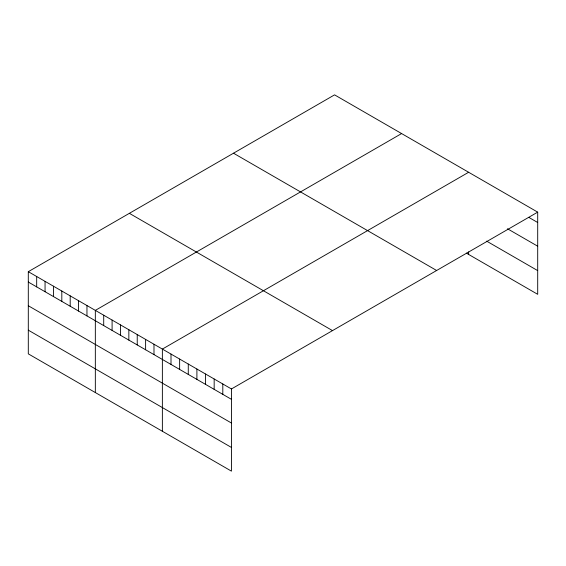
<?xml version="1.0" encoding="UTF-8"?>
<svg xmlns="http://www.w3.org/2000/svg" width="566" height="566" viewBox="0 0 566 566"><rect width="100%" height="100%" fill="white"/><g stroke="black" fill="none" stroke-linecap="round" stroke-linejoin="round"><path stroke-width="0.85" d="M537.7 212.144L231.437 388.962L231.437 471.138L28.3 353.856L28.3 271.68L334.563 94.862L537.7 212.144L537.7 294.32L466.349 253.122M401.598 133.562L95.336 310.38L95.336 392.563M468.634 172.262L162.371 349.088L162.371 431.264M529.068 217.521L537.7 222.509M507.483 228.763L537.7 246.203M486.618 241.13L537.7 270.619M233.496 153.209L436.634 270.491M129.366 213.332L332.504 330.608M28.3 271.68L231.437 388.962M28.3 282.045L231.437 399.327M28.3 305.746L231.437 423.021M28.3 330.162L231.437 447.444M468.634 251.905L468.634 254.445M222.806 383.974L222.806 394.339M214.167 378.994L214.167 389.358M205.536 374.006L205.536 384.371M196.904 369.025L196.904 379.39M188.273 364.037L188.273 374.402M179.634 359.056L179.634 369.421M171.003 354.068L171.003 364.433M153.987 344.248L153.987 354.613M145.611 339.409L145.611 349.774M137.234 334.57L137.234 344.935M128.85 329.73L128.85 340.102M120.473 324.898L120.473 335.263M112.096 320.059L112.096 330.424M103.712 315.22L103.712 325.584M86.959 305.548L86.959 315.913M78.575 300.709L78.575 311.074M70.198 295.869L70.198 306.234M61.814 291.03L61.814 301.395M53.437 286.191L53.437 296.563M45.061 281.359L45.061 291.723M36.677 276.519L36.677 286.884"/></g></svg>
